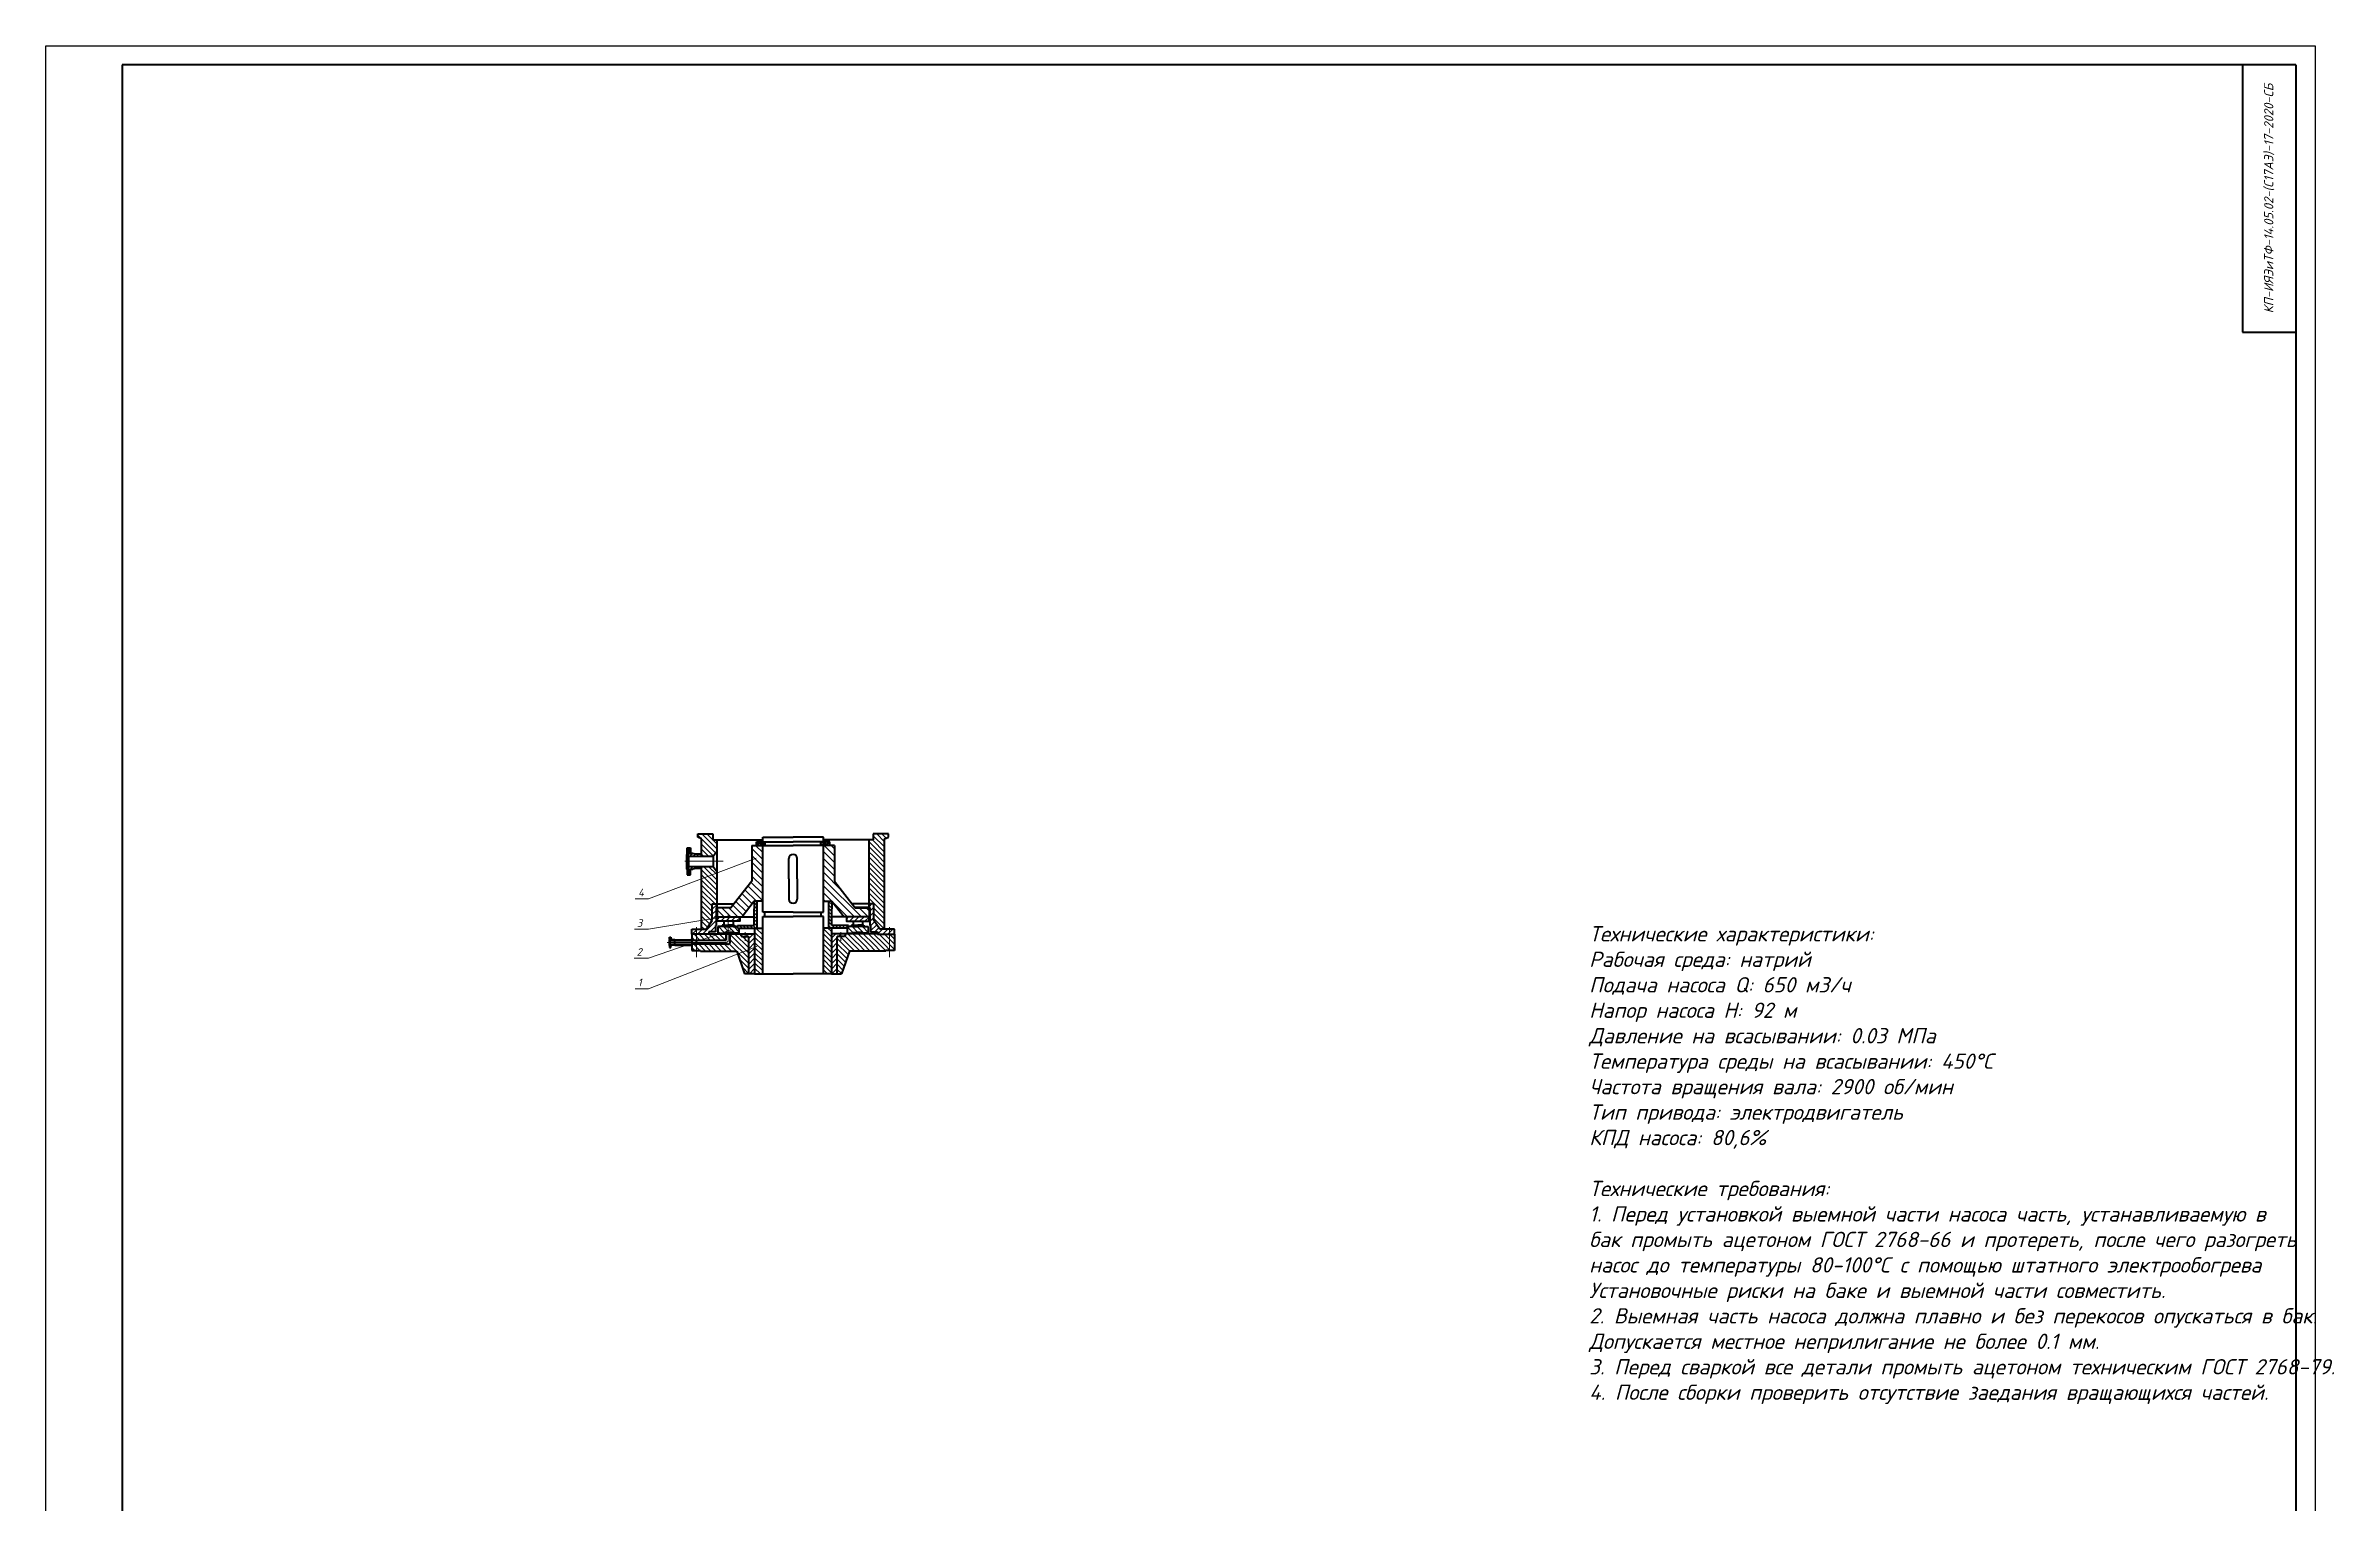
# Model space of a CAD drawing. Header units: millimetres. Extents: x 2879 to 23145, y -3142 to 6314.
# Drawn here: x 22546 to 23145, y -2683 to -2301 of the extents above; entities that cross this region are included whole.
import ezdxf

# ---------------------------------------------------------------- set-up
doc = ezdxf.new("R2010")
doc.units = ezdxf.units.MM
doc.linetypes.add('осевая', pattern=[50.8, 31.75, -6.35, 6.35, -6.35])
doc.layers.get('0').update_dxf_attribs({"lineweight": 40})
for name, color, linetype, lineweight in [('Оси', 7, 'осевая', 20), ('Размеры', 7, 'Continuous', 20), ('Тонкая', 7, 'Continuous', 25), ('штриховка', 7, 'Continuous', 20)]:
    doc.layers.add(name, color=color, linetype=linetype, lineweight=lineweight)
doc.styles.add('Размер', font='isocpeur.ttf', dxfattribs={"oblique": 15})
doc.styles.add('Размеры', font='isocpeur.ttf', dxfattribs={"oblique": 15})
pattern_1 = [(135, (22222.6435, -3057.6776), (-0.6735192, -0.6735192), [])]
pattern_2 = [(45, (22325.3025, -3047.50466), (-0.2245064, 0.2245064), [])]
pattern_3 = [(135, (22325.3025, -3057.6776), (-0.8980256, -0.8980256), [])]
pattern_4 = [(135, (22325.3025, -3057.67756), (-0.4490128, -0.4490128), [])]
pattern_5 = [(45, (22325.3025, -3057.6776), (-0.6735192, 0.6735192), [])]
pattern_6 = [(135, (22325.3025, -3057.6776), (-0.6735192, -0.6735192), [])]
pattern_7 = [(45, (22222.6435, -3057.6776), (-0.6735192, 0.6735192), [])]

msp = doc.modelspace()

# ---------------------------------------------------------------- hatches: boundary and pattern name
at = {"layer": 'штриховка'}
h = msp.add_hatch(dxfattribs=at)
h.set_pattern_fill('ANSI31', color=256, scale=0.3, angle=90)
h.set_pattern_definition(pattern_1)
h.paths.add_polyline_path([(22722.048, -2517.727), (22718.004, -2519.106), (22718.004, -2530.941), (22720.806, -2530.277), (22720.806, -2526.088), (22722.048, -2526.088)])
h.paths.add_polyline_path([(22720.806, -2530.47), (22720.806, -2530.277), (22718.004, -2530.941), (22718.004, -2532.727), (22719.269, -2532.727)])
h.paths.add_polyline_path([(22721.008, -2516.301), (22718.004, -2516.301), (22718.004, -2516.301), (22718.004, -2516.789), (22718.004, -2519.106), (22722.048, -2517.727), (22722.048, -2517.722)])
h.paths.add_polyline_path([(22722.048, -2512.158), (22722.048, -2509.357), (22720.931, -2509.357), (22720.931, -2508.457), (22720.931, -2507.781), (22718.801, -2507.781), (22716.987, -2507.781), (22716.987, -2508.603), (22718.004, -2509.073), (22718.004, -2513.099), (22718.004, -2513.587), (22721.003, -2513.587)])
h = msp.add_hatch(dxfattribs=at)
h.set_pattern_fill('ANSI31', color=256, scale=0.1)
h.set_pattern_definition(pattern_2)
h.paths.add_polyline_path([(22734.004, -2510.816), (22734.632, -2510.816), (22734.632, -2509.816), (22732.352, -2509.816), (22732.352, -2510.816)])
h = msp.add_hatch(dxfattribs=at)
h.set_pattern_fill('ANSI31', color=256, scale=0.1)
h.set_pattern_definition(pattern_2)
h.paths.add_polyline_path([(22749.889, -2510.816), (22749.261, -2510.816), (22749.261, -2509.816), (22751.541, -2509.816), (22751.541, -2510.816)])
h = msp.add_hatch(dxfattribs=at)
h.set_pattern_fill('ANSI31', color=256, scale=0.3, angle=90)
h.set_pattern_definition(pattern_1)
h.paths.add_polyline_path([(22761.846, -2517.727), (22765.889, -2519.106), (22765.889, -2530.941), (22763.087, -2530.277), (22763.087, -2526.088), (22761.846, -2526.088)])
h.paths.add_polyline_path([(22763.087, -2530.47), (22763.087, -2530.277), (22765.889, -2530.941), (22765.889, -2532.727), (22764.624, -2532.727)])
h.paths.add_polyline_path([(22761.846, -2513.458), (22765.889, -2513.458), (22765.889, -2516.301), (22765.889, -2516.789), (22765.889, -2519.106), (22761.846, -2517.727), (22761.846, -2517.722)])
h.paths.add_polyline_path([(22761.846, -2512.158), (22761.846, -2509.357), (22762.963, -2509.357), (22762.963, -2508.457), (22762.963, -2507.781), (22765.092, -2507.781), (22766.906, -2507.781), (22766.906, -2508.603), (22765.889, -2509.073), (22765.889, -2513.099), (22765.889, -2513.459), (22761.846, -2513.459)])
h = msp.add_hatch(dxfattribs=at)
h.set_pattern_fill('ANSI31', color=256, scale=0.2)
h.set_pattern_definition([(45, (22325.3025, -3057.67756), (-0.4490128, 0.4490128), [])])
h.paths.add_polyline_path([(22718.004, -2513.343), (22717.851, -2513.099), (22717.81, -2513.099), (22716.45, -2513.099), (22715.726, -2512.905), (22714.12, -2512.905), (22714.12, -2513.157), (22714.43, -2513.157), (22714.43, -2513.39), (22714.702, -2513.39), (22714.702, -2513.584), (22718.004, -2513.587)])
h.paths.add_polyline_path([(22718.004, -2516.635), (22718.004, -2516.301), (22714.702, -2516.304), (22714.702, -2516.498), (22714.43, -2516.498), (22714.43, -2516.731), (22714.12, -2516.731), (22714.12, -2516.984), (22715.726, -2516.984), (22716.45, -2516.789), (22717.873, -2516.789)])
h.paths.add_polyline_path([(22715.071, -2517.081), (22714.217, -2517.081), (22714.217, -2517.411), (22715.071, -2517.411)])
h.paths.add_polyline_path([(22715.071, -2518.11), (22714.217, -2518.11), (22714.217, -2518.44), (22715.071, -2518.44)])
h.paths.add_polyline_path([(22715.726, -2516.984), (22714.12, -2516.984), (22714.217, -2517.081), (22715.363, -2517.081)])
h.paths.add_polyline_path([(22715.363, -2512.808), (22714.217, -2512.808), (22714.12, -2512.905), (22715.726, -2512.905)])
h.paths.add_polyline_path([(22715.071, -2512.477), (22714.217, -2512.477), (22714.217, -2512.772), (22714.253, -2512.808), (22715.071, -2512.808)])
h.paths.add_polyline_path([(22715.071, -2511.448), (22714.217, -2511.448), (22714.217, -2511.739), (22714.256, -2511.778), (22715.071, -2511.778)])
h = msp.add_hatch(dxfattribs=at)
h.set_pattern_fill('ANSI31', color=256, scale=0.4, angle=90)
h.set_pattern_definition(pattern_3)
h.paths.add_polyline_path([(22731.788, -2525.4), (22732.834, -2525.4), (22734.004, -2525.4), (22734.004, -2510.816), (22731.138, -2510.816), (22731.138, -2519.532), (22730.728, -2519.532), (22730.728, -2520.106), (22731.138, -2520.106), (22725.653, -2527.162), (22722.048, -2527.162), (22722.048, -2529.513), (22728.59, -2529.513)])
h = msp.add_hatch(dxfattribs=at)
h.set_pattern_fill('ANSI31', color=256, scale=0.4, angle=90)
h.set_pattern_definition(pattern_3)
h.paths.add_polyline_path([(22752.105, -2525.4), (22751.06, -2525.4), (22749.889, -2525.4), (22749.889, -2510.816), (22752.755, -2510.816), (22752.755, -2519.532), (22753.165, -2519.532), (22753.165, -2520.106), (22752.755, -2520.106), (22758.241, -2527.162), (22761.846, -2527.162), (22761.846, -2529.513), (22755.303, -2529.513)])
h = msp.add_hatch(dxfattribs=at)
h.set_pattern_fill('ANSI31', color=256, scale=0.3)
h.set_pattern_definition(pattern_5)
h.paths.add_polyline_path([(22721.636, -2531.719), (22721.84, -2531.719), (22721.84, -2527.017), (22722.048, -2527.017), (22722.048, -2526.088), (22720.806, -2526.088), (22720.806, -2530.47), (22719.269, -2532.727), (22716.708, -2532.727), (22716.708, -2534.051), (22717.318, -2534.051), (22719.871, -2534.051), (22719.871, -2533.383), (22721.636, -2533.383)])
h.paths.add_polyline_path([(22716.708, -2532.727), (22715.433, -2532.727), (22715.433, -2534.051), (22716.708, -2534.051)])
h = msp.add_hatch(dxfattribs=at)
h.set_pattern_fill('ANSI31', color=256, scale=0.2, angle=90)
h.set_pattern_definition(pattern_4)
h.paths.add_polyline_path([(22731.788, -2531.726), (22727.438, -2531.726), (22727.438, -2532.418), (22732.558, -2532.418), (22732.558, -2525.4), (22731.788, -2525.4), (22731.788, -2527.348)])
h = msp.add_hatch(dxfattribs=at)
h.set_pattern_fill('ANSI31', color=256, scale=0.2, angle=90)
h.set_pattern_definition(pattern_4)
h.paths.add_polyline_path([(22752.105, -2531.726), (22756.456, -2531.726), (22756.456, -2532.418), (22751.335, -2532.418), (22751.335, -2525.4), (22752.105, -2525.4), (22752.105, -2527.348)])
h = msp.add_hatch(dxfattribs=at)
h.set_pattern_fill('ANSI31', color=256, scale=0.3)
h.set_pattern_definition(pattern_5)
h.paths.add_polyline_path([(22762.258, -2531.719), (22762.053, -2531.719), (22762.053, -2527.017), (22761.846, -2527.017), (22761.846, -2526.088), (22763.087, -2526.088), (22763.087, -2530.47), (22764.624, -2532.727), (22767.185, -2532.727), (22767.185, -2534.051), (22766.575, -2534.051), (22764.022, -2534.051), (22764.022, -2533.383), (22762.258, -2533.383)])
h.paths.add_polyline_path([(22767.185, -2532.727), (22768.461, -2532.727), (22768.461, -2534.051), (22767.185, -2534.051)])
h = msp.add_hatch(dxfattribs=at)
h.set_pattern_fill('ANSI31', color=256, scale=0.3)
h.set_pattern_definition(pattern_5)
h.paths.add_polyline_path([(22727.987, -2530.652), (22727.987, -2529.513), (22722.048, -2529.513), (22722.048, -2530.652)])
h = msp.add_hatch(dxfattribs=at)
h.set_pattern_fill('ANSI31', color=256, scale=0.3, angle=90)
h.set_pattern_definition(pattern_6)
h.paths.add_polyline_path([(22727.778, -2532.418), (22727.438, -2532.418), (22727.438, -2532.044), (22726.625, -2532.044), (22726.238, -2532.044), (22725.018, -2532.044), (22723.797, -2532.044), (22723.41, -2532.044), (22722.257, -2532.044), (22722.257, -2533.757), (22723.761, -2533.757), (22723.761, -2533.573), (22725.018, -2533.573), (22726.274, -2533.573), (22726.274, -2533.757), (22727.778, -2533.757)])
h = msp.add_hatch(dxfattribs=at)
h.set_pattern_fill('ANSI31', color=256, scale=0.3, angle=90)
h.set_pattern_definition(pattern_6)
h.paths.add_polyline_path([(22734.004, -2532.418), (22732.558, -2532.418), (22731.899, -2532.418), (22731.899, -2544.418), (22734.004, -2544.418)])
h = msp.add_hatch(dxfattribs=at)
h.set_pattern_fill('ANSI31', color=256, scale=0.3, angle=90)
h.set_pattern_definition(pattern_6)
h.paths.add_polyline_path([(22749.889, -2532.418), (22751.335, -2532.418), (22751.994, -2532.418), (22751.994, -2544.418), (22749.889, -2544.418)])
h = msp.add_hatch(dxfattribs=at)
h.set_pattern_fill('ANSI31', color=256, scale=0.3)
h.set_pattern_definition(pattern_5)
h.paths.add_polyline_path([(22755.906, -2530.652), (22755.906, -2529.513), (22761.846, -2529.513), (22761.846, -2530.652)])
h = msp.add_hatch(dxfattribs=at)
h.set_pattern_fill('ANSI31', color=256, scale=0.3, angle=90)
h.set_pattern_definition(pattern_6)
h.paths.add_polyline_path([(22756.115, -2532.418), (22756.456, -2532.418), (22756.456, -2532.044), (22757.269, -2532.044), (22757.655, -2532.044), (22758.876, -2532.044), (22760.096, -2532.044), (22760.483, -2532.044), (22761.636, -2532.044), (22761.636, -2533.757), (22760.132, -2533.757), (22760.132, -2533.573), (22758.876, -2533.573), (22757.619, -2533.573), (22757.619, -2533.757), (22756.115, -2533.757)])
h = msp.add_hatch(dxfattribs=at)
h.set_pattern_fill('ANSI31', color=256, scale=0.1)
h.set_pattern_definition([(45, (22325.3025, -3057.67756), (-0.2245064, 0.2245064), [])])
h.paths.add_polyline_path([(22710.179, -2535.384), (22709.569, -2535.384), (22709.569, -2535.479), (22709.687, -2535.479), (22709.687, -2535.568), (22709.791, -2535.568), (22709.791, -2535.642), (22711.013, -2535.643), (22710.971, -2535.457), (22710.455, -2535.457)])
h.paths.add_polyline_path([(22709.931, -2535.221), (22709.606, -2535.221), (22709.606, -2535.333), (22709.62, -2535.347), (22709.931, -2535.347)])
h.paths.add_polyline_path([(22709.931, -2534.83), (22709.606, -2534.83), (22709.606, -2534.941), (22709.621, -2534.955), (22709.931, -2534.955)])
h.paths.add_polyline_path([(22710.042, -2535.347), (22709.606, -2535.347), (22709.569, -2535.384), (22710.179, -2535.384)])
h.paths.add_polyline_path([(22711.007, -2536.674), (22709.791, -2536.675), (22709.791, -2536.749), (22709.687, -2536.749), (22709.687, -2536.837), (22709.569, -2536.837), (22709.569, -2536.933), (22710.179, -2536.933), (22710.455, -2536.86), (22710.971, -2536.86)])
h.paths.add_polyline_path([(22710.179, -2536.933), (22709.569, -2536.933), (22709.606, -2536.97), (22710.042, -2536.97)])
h.paths.add_polyline_path([(22709.931, -2536.97), (22709.606, -2536.97), (22709.606, -2537.096), (22709.931, -2537.096)])
h.paths.add_polyline_path([(22709.931, -2537.361), (22709.606, -2537.361), (22709.606, -2537.487), (22709.931, -2537.487)])
h = msp.add_hatch(color=256, dxfattribs=at)
h.dxf.hatch_style = 1
h.paths.add_polyline_path([(22711.045, -2535.457), (22710.971, -2535.457), (22711.013, -2535.643), (22711.045, -2535.643)])
h.paths.add_polyline_path([(22711.045, -2536.674), (22711.007, -2536.674), (22710.971, -2536.86), (22711.045, -2536.86)])
h.paths.add_polyline_path([(22715.433, -2535.353), (22715.362, -2535.457), (22715.433, -2535.545)])
h.paths.add_polyline_path([(22715.433, -2536.789), (22715.385, -2536.86), (22715.433, -2536.938)])
h = msp.add_hatch(dxfattribs=at)
h.set_pattern_fill('ANSI31', color=256, scale=0.2, angle=90)
h.set_pattern_definition(pattern_4)
h.paths.add_polyline_path([(22715.433, -2535.545), (22715.362, -2535.457), (22711.045, -2535.457), (22711.045, -2535.568), (22711.045, -2535.643), (22715.433, -2535.643)])
h.paths.add_polyline_path([(22715.433, -2536.674), (22711.045, -2536.674), (22711.045, -2536.86), (22715.385, -2536.86), (22715.433, -2536.789)])
h = msp.add_hatch(dxfattribs=at)
h.set_pattern_fill('ANSI31', color=256, scale=0.3, angle=90)
h.set_pattern_definition(pattern_1)
edge = h.paths.add_edge_path()
edge.add_line((22730.381, -2534.599), (22728.486, -2534.599))
edge.add_line((22728.486, -2534.599), (22728.486, -2534.441))
edge.add_line((22728.486, -2534.441), (22728.319, -2534.441))
edge.add_line((22728.319, -2534.441), (22728.319, -2533.887))
edge.add_line((22728.319, -2533.887), (22727.987, -2533.887))
edge.add_line((22727.987, -2533.887), (22725.521, -2533.887))
edge.add_line((22725.521, -2533.887), (22725.521, -2535.974))
edge.add_arc((22724.821, -2535.974), 0.7, -90, 0, ccw=False)
edge.add_line((22724.821, -2536.674), (22716.708, -2536.674))
edge.add_line((22716.708, -2536.674), (22716.708, -2538.263))
edge.add_line((22716.708, -2538.263), (22717.7, -2538.263))
edge.add_line((22717.7, -2538.263), (22717.7, -2538.433))
edge.add_line((22717.7, -2538.433), (22727.206, -2538.433))
edge.add_line((22727.206, -2538.433), (22727.315, -2538.757))
edge.add_line((22727.315, -2538.757), (22730.381, -2537.89))
edge.add_line((22730.381, -2537.89), (22730.381, -2534.599))
h.paths.add_polyline_path([(22730.381, -2537.89), (22727.315, -2538.757), (22729.222, -2544.418), (22730.381, -2544.418)])
h.paths.add_polyline_path([(22716.708, -2536.674), (22715.433, -2536.674), (22715.433, -2538.263), (22716.708, -2538.263)])
h.paths.add_polyline_path([(22716.708, -2534.051), (22715.433, -2534.051), (22715.433, -2535.498), (22716.708, -2535.18)])
edge = h.paths.add_edge_path(flags=17)
edge.add_line((22724.4, -2533.887), (22721.91, -2533.887))
edge.add_line((22721.91, -2533.887), (22716.708, -2535.18))
edge.add_line((22716.708, -2535.18), (22716.708, -2535.643))
edge.add_line((22716.708, -2535.643), (22724.1, -2535.643))
edge.add_arc((22724.1, -2535.343), 0.3, 270, 360)
edge.add_line((22724.4, -2535.343), (22724.4, -2533.887))
h.paths.add_polyline_path([(22721.91, -2533.887), (22719.871, -2533.887), (22719.871, -2534.051), (22717.318, -2534.051), (22716.708, -2534.051), (22716.708, -2535.18)], flags=16)
h.paths.add_polyline_path([(22716.708, -2535.18), (22715.433, -2535.498), (22715.433, -2535.643), (22716.708, -2535.643)])
h = msp.add_hatch(dxfattribs=at)
h.set_pattern_fill('ANSI31', color=256, scale=0.3)
h.set_pattern_definition(pattern_7)
h.paths.add_polyline_path([(22731.899, -2533.887), (22728.319, -2533.887), (22728.319, -2534.441), (22728.486, -2534.441), (22728.486, -2534.599), (22730.381, -2534.599), (22730.381, -2537.89), (22731.899, -2537.46)])
h.paths.add_polyline_path([(22731.899, -2537.46), (22730.381, -2537.89), (22730.381, -2544.418), (22731.009, -2544.418), (22731.899, -2544.418)])
h = msp.add_hatch(dxfattribs=at)
h.set_pattern_fill('ANSI31', color=256, scale=0.3)
h.set_pattern_definition(pattern_7)
h.paths.add_polyline_path([(22751.994, -2533.887), (22755.575, -2533.887), (22755.575, -2534.441), (22755.407, -2534.441), (22755.407, -2534.599), (22753.513, -2534.599), (22753.513, -2537.89), (22751.994, -2537.46)])
h.paths.add_polyline_path([(22751.994, -2537.46), (22753.513, -2537.89), (22753.513, -2544.418), (22752.884, -2544.418), (22751.994, -2544.418)])
h = msp.add_hatch(dxfattribs=at)
h.set_pattern_fill('ANSI31', color=256, scale=0.3, angle=90)
h.set_pattern_definition(pattern_1)
edge = h.paths.add_edge_path()
edge.add_line((22753.513, -2534.599), (22755.407, -2534.599))
edge.add_line((22755.407, -2534.599), (22755.407, -2534.441))
edge.add_line((22755.407, -2534.441), (22755.575, -2534.441))
edge.add_line((22755.575, -2534.441), (22755.575, -2533.887))
edge.add_line((22755.575, -2533.887), (22755.906, -2533.887))
edge.add_line((22755.906, -2533.887), (22758.372, -2533.887))
edge.add_line((22758.372, -2533.887), (22758.372, -2535.974))
edge.add_arc((22759.6, -2535.446), 1.336, 203.258251, 246.741749)
edge.add_line((22759.072, -2536.674), (22767.185, -2536.674))
edge.add_line((22767.185, -2536.674), (22767.185, -2538.263))
edge.add_line((22767.185, -2538.263), (22766.193, -2538.263))
edge.add_line((22766.193, -2538.263), (22766.193, -2538.433))
edge.add_line((22766.193, -2538.433), (22756.688, -2538.433))
edge.add_line((22756.688, -2538.433), (22756.578, -2538.757))
edge.add_line((22756.578, -2538.757), (22753.513, -2537.89))
edge.add_line((22753.513, -2537.89), (22753.513, -2534.599))
h.paths.add_polyline_path([(22753.513, -2537.89), (22756.578, -2538.757), (22754.671, -2544.418), (22753.513, -2544.418)])
h.paths.add_polyline_path([(22767.185, -2536.674), (22768.461, -2536.674), (22768.461, -2538.263), (22767.185, -2538.263)])
h.paths.add_polyline_path([(22767.185, -2534.051), (22768.461, -2534.051), (22768.461, -2535.498), (22767.185, -2535.18)])
edge = h.paths.add_edge_path(flags=17)
edge.add_line((22758.377, -2533.887), (22761.984, -2533.887))
edge.add_line((22761.984, -2533.887), (22767.185, -2535.18))
edge.add_line((22767.185, -2535.18), (22767.185, -2536.674))
edge.add_line((22767.185, -2536.674), (22759.073, -2536.675))
edge.add_arc((22759.818, -2535.228), 1.628, 207.240614, 242.750127, ccw=False)
edge.add_line((22758.371, -2535.973), (22758.377, -2533.887))
h.paths.add_polyline_path([(22761.984, -2533.887), (22764.022, -2533.887), (22764.022, -2534.051), (22766.575, -2534.051), (22767.185, -2534.051), (22767.185, -2535.18)], flags=16)
h.paths.add_polyline_path([(22767.185, -2535.18), (22768.461, -2535.498), (22768.461, -2536.674), (22767.185, -2536.674)])

# ---------------------------------------------------------------- linework, layer by layer
for p, q in [((23135.34, -2306.406), (22566.34, -2306.406)), ((22566.34, -2306.406), (22566.34, -3137.406)), ((23121.34, -2306.406), (23121.34, -2376.406)), ((23135.34, -2306.406), (23135.34, -3137.406)), ((23121.34, -2376.406), (23135.34, -2376.406)), ((22716.987, -2507.781), (22718.801, -2507.781)), ((22716.987, -2508.603), (22716.987, -2507.781)), ((22718.004, -2509.073), (22716.987, -2508.603)), ((22718.004, -2513.099), (22718.004, -2509.073)), ((22718.801, -2507.781), (22720.931, -2507.781)), ((22720.931, -2507.781), (22720.931, -2508.457)), ((22720.931, -2508.457), (22720.931, -2509.357)), ((22720.931, -2509.357), (22734.004, -2509.357)), ((22722.048, -2526.088), (22722.048, -2509.357)), ((22732.352, -2509.816), (22734.632, -2509.816)), ((22732.352, -2510.816), (22732.352, -2509.816)), ((22734.004, -2509.816), (22734.004, -2508.58)), ((22734.004, -2508.58), (22741.947, -2508.58)), ((22734.632, -2510.816), (22734.632, -2509.816)), ((22734.632, -2509.816), (22741.947, -2509.816)), ((22749.889, -2508.58), (22741.947, -2508.58)), ((22749.261, -2509.816), (22741.947, -2509.816)), ((22749.261, -2510.816), (22749.261, -2509.816)), ((22751.541, -2509.816), (22749.261, -2509.816)), ((22749.889, -2509.816), (22749.889, -2508.58)), ((22762.963, -2509.357), (22749.889, -2509.357)), ((22751.541, -2510.816), (22751.541, -2509.816)), ((22761.846, -2526.088), (22761.846, -2509.357)), ((22765.092, -2507.781), (22762.963, -2507.781)), ((22762.963, -2507.781), (22762.963, -2508.457)), ((22762.963, -2508.457), (22762.963, -2509.357)), ((22766.906, -2507.781), (22765.092, -2507.781)), ((22765.889, -2509.073), (22766.906, -2508.603)), ((22765.889, -2532.727), (22765.889, -2509.073)), ((22766.906, -2508.603), (22766.906, -2507.781)), ((22714.217, -2512.808), (22714.12, -2512.905)), ((22714.12, -2512.905), (22715.726, -2512.905)), ((22714.12, -2512.905), (22714.12, -2513.157)), ((22714.12, -2516.731), (22714.12, -2513.157)), ((22714.12, -2513.157), (22714.43, -2513.157)), ((22714.217, -2512.808), (22714.217, -2511.448)), ((22714.217, -2511.448), (22715.071, -2511.448)), ((22714.217, -2511.778), (22715.071, -2511.778)), ((22714.217, -2512.477), (22715.071, -2512.477)), ((22715.363, -2512.808), (22714.217, -2512.808)), ((22714.43, -2513.157), (22714.43, -2513.39)), ((22714.43, -2513.39), (22714.43, -2516.498)), ((22714.43, -2513.39), (22714.702, -2513.39)), ((22714.702, -2513.39), (22714.702, -2513.584)), ((22714.702, -2516.304), (22714.702, -2513.584)), ((22714.702, -2513.584), (22718.004, -2513.587)), ((22715.071, -2511.448), (22715.071, -2512.808)), ((22716.45, -2513.099), (22715.363, -2512.808)), ((22718.004, -2513.099), (22716.45, -2513.099)), ((22717.81, -2513.099), (22718.004, -2513.099)), ((22717.851, -2513.099), (22718.004, -2513.343)), ((22718.004, -2513.099), (22718.004, -2513.587)), ((22718.004, -2513.587), (22721.008, -2513.587)), ((22721.008, -2513.58), (22722.048, -2512.158)), ((22721.008, -2513.58), (22721.008, -2516.301)), ((22731.138, -2510.816), (22731.138, -2519.532)), ((22731.138, -2510.816), (22741.947, -2510.816)), ((22734.004, -2510.816), (22741.947, -2510.816)), ((22734.004, -2528.247), (22734.004, -2510.816)), ((22740.827, -2519.532), (22740.827, -2514.243)), ((22749.889, -2510.816), (22741.947, -2510.816)), ((22752.755, -2510.816), (22741.947, -2510.816)), ((22743.066, -2519.532), (22743.066, -2514.243)), ((22749.889, -2528.247), (22749.889, -2510.816)), ((22752.755, -2510.816), (22752.755, -2519.532)), ((22714.12, -2516.984), (22714.12, -2516.731)), ((22714.12, -2516.731), (22714.43, -2516.731)), ((22714.12, -2516.984), (22715.726, -2516.984)), ((22714.217, -2517.081), (22714.12, -2516.984)), ((22714.217, -2517.081), (22714.217, -2518.44)), ((22715.363, -2517.081), (22714.217, -2517.081)), ((22714.217, -2517.411), (22715.071, -2517.411)), ((22714.217, -2518.11), (22715.071, -2518.11)), ((22714.217, -2518.44), (22715.071, -2518.44)), ((22714.43, -2516.731), (22714.43, -2516.498)), ((22714.43, -2516.498), (22714.702, -2516.498)), ((22714.702, -2516.304), (22718.004, -2516.301)), ((22714.702, -2516.498), (22714.702, -2516.304)), ((22715.071, -2518.44), (22715.071, -2517.081)), ((22716.45, -2516.789), (22715.363, -2517.081)), ((22718.004, -2516.789), (22716.45, -2516.789)), ((22717.873, -2516.789), (22718.004, -2516.635)), ((22718.004, -2516.301), (22721.008, -2516.301)), ((22718.004, -2516.789), (22718.004, -2516.301)), ((22718.004, -2532.727), (22718.004, -2516.789)), ((22721.008, -2516.301), (22722.048, -2517.722)), ((22731.138, -2520.106), (22725.653, -2527.162)), ((22731.138, -2519.532), (22731.138, -2520.106)), ((22740.827, -2519.532), (22740.827, -2524.821)), ((22743.066, -2519.532), (22743.066, -2524.821)), ((22752.755, -2519.532), (22752.755, -2520.106)), ((22752.755, -2520.106), (22758.241, -2527.162)), ((22720.806, -2530.47), (22720.806, -2526.088)), ((22720.806, -2526.088), (22722.048, -2526.088)), ((22722.048, -2527.017), (22721.84, -2527.017)), ((22721.84, -2527.017), (22721.84, -2531.719)), ((22722.048, -2527.017), (22722.048, -2526.088)), ((22722.048, -2526.088), (22726.487, -2526.088)), ((22722.048, -2527.017), (22725.765, -2527.017)), ((22725.653, -2527.162), (22722.048, -2527.162)), ((22722.048, -2527.162), (22722.048, -2529.513)), ((22731.788, -2525.4), (22728.59, -2529.513)), ((22732.834, -2525.4), (22731.788, -2525.4)), ((22731.788, -2525.4), (22731.788, -2527.348)), ((22731.788, -2531.726), (22731.788, -2527.348)), ((22732.558, -2532.418), (22732.558, -2525.4)), ((22734.004, -2525.4), (22732.834, -2525.4)), ((22749.889, -2525.4), (22751.06, -2525.4)), ((22751.06, -2525.4), (22752.105, -2525.4)), ((22751.335, -2532.418), (22751.335, -2525.4)), ((22752.105, -2525.4), (22752.105, -2527.348)), ((22752.105, -2525.4), (22755.303, -2529.513)), ((22752.105, -2531.726), (22752.105, -2527.348)), ((22761.846, -2526.088), (22757.406, -2526.088)), ((22761.846, -2527.017), (22758.128, -2527.017)), ((22758.241, -2527.162), (22761.846, -2527.162)), ((22763.087, -2526.088), (22761.846, -2526.088)), ((22761.846, -2527.017), (22761.846, -2526.088)), ((22761.846, -2527.017), (22762.053, -2527.017)), ((22761.846, -2527.162), (22761.846, -2529.513)), ((22762.053, -2527.017), (22762.053, -2531.719)), ((22763.087, -2530.47), (22763.087, -2526.088)), ((22715.433, -2534.051), (22715.433, -2532.727)), ((22715.433, -2532.727), (22719.269, -2532.727)), ((22719.269, -2532.727), (22720.806, -2530.47)), ((22721.636, -2533.383), (22719.871, -2533.383)), ((22719.871, -2533.383), (22719.871, -2534.051)), ((22721.842, -2531.719), (22721.636, -2531.719)), ((22721.636, -2531.719), (22721.636, -2533.383)), ((22722.048, -2529.513), (22728.59, -2529.513)), ((22723.41, -2532.044), (22722.257, -2532.044)), ((22722.257, -2532.044), (22722.257, -2533.757)), ((22722.257, -2533.757), (22725.018, -2533.757)), ((22723.797, -2531.644), (22723.41, -2531.644)), ((22723.41, -2531.644), (22723.41, -2532.044)), ((22723.797, -2532.044), (22723.41, -2532.044)), ((22723.455, -2531.644), (22723.455, -2532.044)), ((22723.521, -2531.644), (22723.521, -2532.044)), ((22723.604, -2531.644), (22723.604, -2532.044)), ((22723.691, -2531.644), (22723.691, -2532.044)), ((22723.761, -2531.644), (22723.761, -2532.044)), ((22723.761, -2533.573), (22723.761, -2533.757)), ((22723.761, -2533.573), (22725.018, -2533.573)), ((22723.797, -2530.652), (22723.797, -2531.644)), ((22723.797, -2531.644), (22725.018, -2531.644)), ((22723.797, -2531.644), (22723.797, -2532.044)), ((22723.797, -2532.044), (22725.018, -2532.044)), ((22726.238, -2531.644), (22725.018, -2531.644)), ((22726.238, -2531.644), (22725.018, -2531.644)), ((22726.238, -2532.044), (22725.018, -2532.044)), ((22726.238, -2532.044), (22725.018, -2532.044)), ((22726.274, -2533.573), (22725.018, -2533.573)), ((22726.274, -2533.573), (22725.018, -2533.573)), ((22727.778, -2533.757), (22725.018, -2533.757)), ((22726.238, -2530.652), (22726.238, -2531.644)), ((22726.238, -2531.644), (22726.238, -2532.044)), ((22726.238, -2531.644), (22726.625, -2531.644)), ((22726.238, -2532.044), (22726.625, -2532.044)), ((22726.274, -2531.644), (22726.274, -2532.044)), ((22726.274, -2533.573), (22726.274, -2533.757)), ((22726.274, -2533.573), (22726.274, -2533.757)), ((22726.344, -2531.644), (22726.344, -2532.044)), ((22726.431, -2531.644), (22726.431, -2532.044)), ((22726.514, -2531.644), (22726.514, -2532.044)), ((22726.58, -2531.644), (22726.58, -2532.044)), ((22726.625, -2531.644), (22726.625, -2532.044)), ((22726.625, -2532.044), (22727.438, -2532.044)), ((22727.438, -2531.726), (22731.788, -2531.726)), ((22727.438, -2532.418), (22727.438, -2531.726)), ((22727.438, -2532.418), (22732.558, -2532.418)), ((22727.778, -2532.418), (22727.778, -2533.757)), ((22728.59, -2529.513), (22731.788, -2529.513)), ((22731.899, -2532.418), (22731.899, -2544.418)), ((22732.558, -2532.418), (22734.004, -2532.418)), ((22741.947, -2528.247), (22734.004, -2528.247)), ((22741.947, -2528.247), (22734.004, -2528.247)), ((22734.004, -2529.405), (22741.947, -2529.405)), ((22734.004, -2544.418), (22734.004, -2529.405)), ((22734.57, -2529.405), (22734.57, -2528.247)), ((22741.947, -2528.247), (22749.889, -2528.247)), ((22741.947, -2528.247), (22749.889, -2528.247)), ((22749.889, -2529.405), (22741.947, -2529.405)), ((22749.324, -2529.405), (22749.324, -2528.247)), ((22749.889, -2544.418), (22749.889, -2529.405)), ((22751.335, -2532.418), (22749.889, -2532.418)), ((22756.456, -2532.418), (22751.335, -2532.418)), ((22751.994, -2532.418), (22751.994, -2544.418)), ((22755.303, -2529.513), (22752.105, -2529.513)), ((22756.456, -2531.726), (22752.105, -2531.726)), ((22761.846, -2529.513), (22755.303, -2529.513)), ((22756.115, -2532.418), (22756.115, -2533.757)), ((22756.115, -2533.757), (22758.876, -2533.757)), ((22756.456, -2532.418), (22756.456, -2531.726)), ((22757.269, -2532.044), (22756.456, -2532.044)), ((22757.655, -2531.644), (22757.269, -2531.644)), ((22757.269, -2531.644), (22757.269, -2532.044)), ((22757.655, -2532.044), (22757.269, -2532.044)), ((22757.313, -2531.644), (22757.313, -2532.044)), ((22757.379, -2531.644), (22757.379, -2532.044)), ((22757.462, -2531.644), (22757.462, -2532.044)), ((22757.549, -2531.644), (22757.549, -2532.044)), ((22757.619, -2531.644), (22757.619, -2532.044)), ((22757.619, -2533.573), (22757.619, -2533.757)), ((22757.619, -2533.573), (22758.876, -2533.573)), ((22757.619, -2533.573), (22757.619, -2533.757)), ((22757.619, -2533.573), (22758.876, -2533.573)), ((22757.655, -2530.652), (22757.655, -2531.644)), ((22757.655, -2531.644), (22758.876, -2531.644)), ((22757.655, -2531.644), (22758.876, -2531.644)), ((22757.655, -2531.644), (22757.655, -2532.044)), ((22757.655, -2532.044), (22758.876, -2532.044)), ((22757.655, -2532.044), (22758.876, -2532.044)), ((22760.096, -2531.644), (22758.876, -2531.644)), ((22760.096, -2532.044), (22758.876, -2532.044)), ((22760.132, -2533.573), (22758.876, -2533.573)), ((22761.636, -2533.757), (22758.876, -2533.757)), ((22760.096, -2530.652), (22760.096, -2531.644)), ((22760.096, -2531.644), (22760.096, -2532.044)), ((22760.096, -2531.644), (22760.483, -2531.644)), ((22760.096, -2532.044), (22760.483, -2532.044)), ((22760.132, -2531.644), (22760.132, -2532.044)), ((22760.132, -2533.573), (22760.132, -2533.757)), ((22760.202, -2531.644), (22760.202, -2532.044)), ((22760.29, -2531.644), (22760.29, -2532.044)), ((22760.372, -2531.644), (22760.372, -2532.044)), ((22760.438, -2531.644), (22760.438, -2532.044)), ((22760.483, -2531.644), (22760.483, -2532.044)), ((22760.483, -2532.044), (22761.636, -2532.044)), ((22761.636, -2532.044), (22761.636, -2533.757)), ((22762.052, -2531.719), (22762.258, -2531.719)), ((22762.258, -2531.719), (22762.258, -2533.383)), ((22762.258, -2533.383), (22764.022, -2533.383)), ((22764.624, -2532.727), (22763.087, -2530.47)), ((22764.022, -2533.383), (22764.022, -2534.051)), ((22768.461, -2532.727), (22764.624, -2532.727)), ((22768.461, -2534.051), (22768.461, -2532.727)), ((22709.606, -2535.347), (22709.569, -2535.384)), ((22709.569, -2535.384), (22710.179, -2535.384)), ((22709.569, -2535.384), (22709.569, -2535.479)), ((22709.569, -2536.837), (22709.569, -2535.479)), ((22709.569, -2535.479), (22709.687, -2535.479)), ((22709.569, -2536.933), (22709.569, -2536.837)), ((22709.569, -2536.837), (22709.687, -2536.837)), ((22709.569, -2536.933), (22710.179, -2536.933)), ((22709.606, -2536.97), (22709.569, -2536.933)), ((22709.606, -2535.347), (22709.606, -2534.83)), ((22709.606, -2534.83), (22709.931, -2534.83)), ((22709.606, -2534.955), (22709.931, -2534.955)), ((22709.606, -2535.221), (22709.931, -2535.221)), ((22710.042, -2535.347), (22709.606, -2535.347)), ((22709.606, -2536.97), (22709.606, -2537.487)), ((22710.042, -2536.97), (22709.606, -2536.97)), ((22709.606, -2537.096), (22709.931, -2537.096)), ((22709.606, -2537.361), (22709.931, -2537.361)), ((22709.606, -2537.487), (22709.931, -2537.487)), ((22709.687, -2535.479), (22709.687, -2535.568)), ((22709.687, -2535.568), (22709.687, -2536.749)), ((22709.687, -2535.568), (22709.791, -2535.568)), ((22709.687, -2536.837), (22709.687, -2536.749)), ((22709.687, -2536.749), (22709.791, -2536.749)), ((22709.791, -2535.568), (22709.791, -2535.642)), ((22709.791, -2536.675), (22709.791, -2535.642)), ((22709.791, -2535.642), (22711.045, -2535.643)), ((22709.791, -2536.675), (22711.045, -2536.674)), ((22709.791, -2536.749), (22709.791, -2536.675)), ((22709.931, -2534.83), (22709.931, -2535.347)), ((22709.931, -2537.487), (22709.931, -2536.97)), ((22710.455, -2535.457), (22710.042, -2535.347)), ((22710.455, -2536.86), (22710.042, -2536.97)), ((22711.045, -2535.457), (22710.455, -2535.457)), ((22711.045, -2536.86), (22710.455, -2536.86)), ((22710.971, -2535.457), (22711.045, -2535.457)), ((22710.971, -2535.457), (22711.013, -2535.643)), ((22711.007, -2536.674), (22710.971, -2536.86)), ((22710.971, -2536.86), (22711.045, -2536.86)), ((22711.045, -2536.86), (22711.045, -2535.457)), ((22711.045, -2535.457), (22711.045, -2535.568)), ((22711.045, -2535.457), (22715.362, -2535.457)), ((22711.045, -2535.643), (22715.433, -2535.643)), ((22711.045, -2536.674), (22715.433, -2536.674)), ((22711.045, -2536.86), (22715.385, -2536.86)), ((22715.362, -2535.457), (22715.433, -2535.353)), ((22715.433, -2535.545), (22715.362, -2535.457)), ((22715.433, -2536.789), (22715.385, -2536.86)), ((22715.385, -2536.86), (22715.433, -2536.938)), ((22717.318, -2534.051), (22715.433, -2534.051)), ((22715.433, -2534.051), (22715.433, -2538.263)), ((22724.1, -2535.643), (22715.433, -2535.643)), ((22724.821, -2536.674), (22715.433, -2536.674)), ((22715.433, -2538.263), (22717.7, -2538.263)), ((22719.871, -2534.051), (22717.318, -2534.051)), ((22717.7, -2538.263), (22717.7, -2538.433)), ((22717.7, -2538.433), (22727.206, -2538.433)), ((22719.871, -2533.887), (22727.987, -2533.887)), ((22724.4, -2535.343), (22724.4, -2533.887)), ((22724.4, -2533.887), (22725.521, -2533.887)), ((22725.521, -2535.974), (22725.521, -2533.887)), ((22727.206, -2538.433), (22729.222, -2544.418)), ((22727.987, -2533.887), (22731.899, -2533.887)), ((22728.319, -2533.887), (22728.319, -2534.441)), ((22728.319, -2534.441), (22728.486, -2534.441)), ((22728.486, -2534.441), (22728.486, -2534.599)), ((22728.486, -2534.599), (22730.381, -2534.599)), ((22730.381, -2544.418), (22730.381, -2534.599)), ((22755.906, -2533.887), (22751.994, -2533.887)), ((22753.513, -2544.418), (22753.513, -2534.599)), ((22755.407, -2534.599), (22753.513, -2534.599)), ((22756.688, -2538.433), (22754.671, -2544.418)), ((22755.575, -2534.441), (22755.407, -2534.441)), ((22755.407, -2534.441), (22755.407, -2534.599)), ((22755.575, -2533.887), (22755.575, -2534.441)), ((22764.022, -2533.887), (22755.906, -2533.887)), ((22766.193, -2538.433), (22756.688, -2538.433)), ((22759.493, -2533.887), (22758.372, -2533.887)), ((22764.022, -2534.051), (22766.575, -2534.051)), ((22768.461, -2538.263), (22766.193, -2538.263)), ((22766.193, -2538.263), (22766.193, -2538.433)), ((22766.575, -2534.051), (22768.461, -2534.051)), ((22768.461, -2534.051), (22768.461, -2538.263)), ((22731.009, -2544.418), (22729.222, -2544.418)), ((22731.899, -2544.418), (22731.009, -2544.418)), ((22731.899, -2544.418), (22734.004, -2544.418)), ((22734.004, -2544.418), (22741.947, -2544.418)), ((22749.889, -2544.418), (22741.947, -2544.418)), ((22751.994, -2544.418), (22749.889, -2544.418)), ((22751.994, -2544.418), (22752.884, -2544.418)), ((22752.884, -2544.418), (22754.671, -2544.418))]:
    msp.add_line(p, q)
at = {"color": 0}
msp.add_line((22714.253, -2512.808), (22714.217, -2512.772), dxfattribs=at)
for points in [[(22727.987, -2529.513), (22727.987, -2530.652), (22722.048, -2530.652), (22722.048, -2529.513)], [(22755.906, -2529.513), (22755.906, -2530.652), (22761.846, -2530.652), (22761.846, -2529.513)]]:
    msp.add_lwpolyline(points)
for centre, radius, start, end in [((22741.947, -2514.243), 1.119, 90, 180), ((22741.947, -2514.243), 1.119, 0, 90), ((22741.947, -2524.821), 1.119, 180, 270), ((22741.947, -2524.821), 1.119, 270, 0), ((22724.1, -2535.343), 0.3, 270, 0), ((22724.821, -2535.974), 0.7, 270, 0)]:
    msp.add_arc(centre, radius, start, end)
at = {"layer": 'Оси'}
for p, q in [((22713.606, -2514.94), (22723.618, -2514.94)), ((22714.1, -2512.128), (22715.188, -2512.128)), ((22714.1, -2517.761), (22715.188, -2517.761)), ((22716.708, -2532.182), (22716.708, -2540.053)), ((22724.96, -2533.887), (22724.96, -2528.588)), ((22729.434, -2533.517), (22729.434, -2535.718)), ((22754.46, -2533.517), (22754.46, -2535.718)), ((22767.185, -2532.182), (22767.185, -2540.053)), ((22709.021, -2536.158), (22724.46, -2536.158)), ((22709.562, -2535.088), (22709.975, -2535.088)), ((22709.562, -2537.229), (22709.975, -2537.229)), ((22724.96, -2533.887), (22724.96, -2535.658))]:
    msp.add_line(p, q, dxfattribs=at)
msp.add_arc((22724.46, -2535.658), 0.5, 270, 0, dxfattribs=at)
at = {"layer": 'Размеры'}
for p, q in [((22732.269, -2514.129), (22704.078, -2524.729)), ((22704.078, -2524.729), (22700.647, -2524.729)), ((22704.078, -2532.729), (22700.409, -2532.729)), ((22723.699, -2529.513), (22704.078, -2532.729)), ((22725.914, -2532.809), (22704.078, -2540.32)), ((22732.444, -2537.213), (22704.078, -2548.32)), ((22704.078, -2540.32), (22700.329, -2540.32)), ((22704.078, -2548.32), (22700.647, -2548.32))]:
    msp.add_line(p, q, dxfattribs=at)
at = {"layer": 'Тонкая'}
for p, q in [((22546.34, -2301.406), (23140.34, -2301.406)), ((22546.34, -3142.406), (22546.34, -2301.406)), ((23140.34, -2301.406), (23140.34, -3142.406))]:
    msp.add_line(p, q, dxfattribs=at)
at = {"layer": 'штриховка', "color": 0}
for p, q in [((22709.621, -2534.955), (22709.606, -2534.941)), ((22709.62, -2535.347), (22709.606, -2535.333))]:
    msp.add_line(p, q, dxfattribs=at)

# ---------------------------------------------------------------- texts
at = {"insert": (23128.34, -2341.406), "char_height": 2.4, "attachment_point": 5, "rotation": 90, "style": 'Размеры'}
msp.add_mtext_dynamic_manual_height_columns('КП-ИЯЭиТФ-14.05.02-(C17АЭ)-17-2020-СБ', width=70.14135, gutter_width=12.5, heights=[14.116], dxfattribs=at)
at = {"layer": 'Размеры', "char_height": 2, "attachment_point": 1, "style": 'Размеры'}
for s, width, insert in [('4', 6.82666, (22701.397, -2522.091)), ('3', 41.76858, (22701.076, -2530.121)), ('2', 41.76858, (22700.996, -2537.669)), ('1', 41.76858, (22701.31, -2545.646))]:
    msp.add_mtext_dynamic_manual_height_columns(s, width=width, gutter_width=12.5, heights=[0], dxfattribs=dict(at, insert=insert))
at = {"layer": 'Размеры', "insert": (22950.34, -2531.925), "char_height": 4, "width": 185, "attachment_point": 1, "style": 'Размер'}
msp.add_mtext('{\\C0;Технические характеристики:\\PРабочая среда: натрий\\PПодача насоса Q: 650 м3/ч\\PНапор насоса H: 92 м\\PДавление на всасывании: 0.03 МПа\\PТемпература среды на всасывании: 450%%DС\\PЧастота вращения вала: 2900 об/мин\\PТип привода: электродвигатель\\PКПД насоса: 80,6%\\P}\\PТехнические требования:\\P1. Перед установкой выемной части насоса часть, устанавливаемую в бак промыть ацетоном ГОСТ 2768-66 и протереть, после чего разогреть насос до температуры 80-100°С с помощью штатного электрообогрева\\PУстановочные риски на баке и выемной части совместить.\\P2. Выемная часть насоса должна плавно и без перекосов опускаться в бак.\\PДопускается местное неприлигание не более 0.1 мм.\\P3. Перед сваркой все детали промыть ацетоном техническим ГОСТ 2768-79.\\P4. После сборки проверить отсутствие заедания вращающихся частей.{\\fTahoma|b0|i0|c204|p32; }', dxfattribs=at)

doc.saveas('drawing.dxf')
